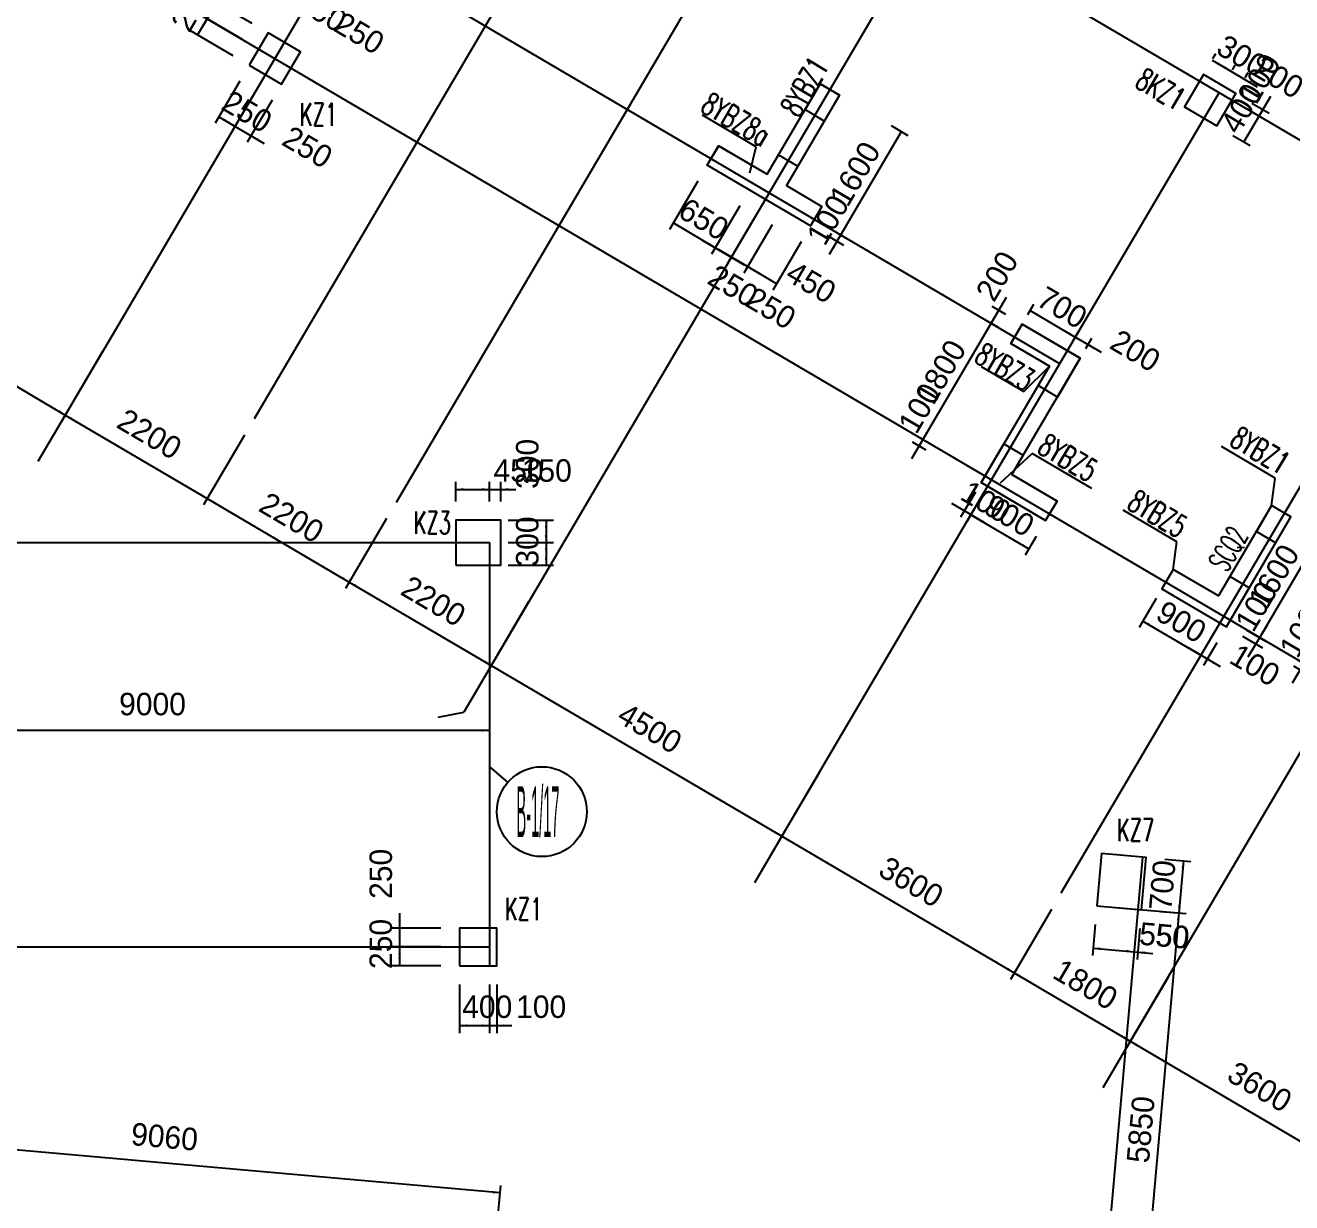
# Model space of a CAD drawing. Extents: x 387171 to 699106, y 11966 to 245688.
# Drawn here: x 590159 to 607071, y 107673 to 123396 of the extents above; entities that cross this region are included whole.
import ezdxf

# ---------------------------------------------------------------- set-up
doc = ezdxf.new("R2010")
doc.units = 0
doc.header["$LTSCALE"] = 100
doc.header["$MEASUREMENT"] = 0
for name, color, linetype in [('b边缘构件', 235, 'Continuous'), ('COLU', 7, 'Continuous'), ('colu-主楼', 7, 'Continuous'), ('DIM', 3, 'Continuous'), ('DOTE', 253, 'Continuous'), ('L-AXIS', 3, 'Continuous'), ('NUM', 7, 'Continuous'), ('Q-TEXT', 2, 'Continuous'), ('wall-主楼', 2, 'Continuous'), ('Y阴影', 254, 'Continuous'), ('小尺寸', 4, 'Continuous'), ('边缘构件标注', 1, 'Continuous')]:
    doc.layers.add(name, color=color, linetype=linetype)
doc.styles.add('hztxt', font='hztxt')
doc.styles.get("Standard").update_dxf_attribs({"font": 'standard'})
doc.dimstyles.get("Standard").update_dxf_attribs({"dimtxt": 300, "dimasz": 100, "dimexe": 100, "dimexo": 250, "dimgap": 100, "dimtad": 0, "dimtoh": 1, "dimdec": 0, "dimdsep": 46, "dimcen": 0.09, "dimclrt": 7, "dimadec": 0, "dimazin": 0, "dimtfac": 1, "dimtdec": 4, "dimtofl": 0, "dimtmove": 0, "dimatfit": 3, "dimfxl": 1, "dimtolj": 1, "dimtzin": 0, "dimarcsym": 0})

# ---------------------------------------------------------------- blocks, each defined once
blk = doc.blocks.new('*D4299')
at = {"layer": 'L-AXIS', "color": 0, "linetype": 'ByBlock', "lineweight": -2}
for p, q in [((600760, 113414), (600210, 112480)), ((600261, 112566), (603364, 110742)), ((603863, 111590), (603314, 110655))]:
    blk.add_line(p, q, dxfattribs=at)
for points in [[(600261, 112566), (600356, 112530), (600339, 112501)], [(603364, 110742), (603270, 110778), (603287, 110807)]]:
    blk.add_solid(points, dxfattribs=at)
at = {"layer": 'L-AXIS', "color": 7, "linetype": 'Continuous', "lineweight": -2, "insert": (601990, 111956), "char_height": 300, "width": 775, "attachment_point": 5, "rotation": 329.5454, "style": 'hztxt'}
blk.add_mtext('3600', dxfattribs=at)
blk = doc.blocks.new('*D922')
at = {"layer": 'L-AXIS', "color": 0, "linetype": 'ByBlock', "lineweight": -2}
for p, q in [((587312, 121321), (586763, 120387)), ((586813, 120473), (590692, 118192)), ((591191, 119040), (590642, 118106))]:
    blk.add_line(p, q, dxfattribs=at)
for points in [[(586813, 120473), (586908, 120437), (586891, 120408)], [(590692, 118192), (590598, 118229), (590615, 118257)]]:
    blk.add_solid(points, dxfattribs=at)
at = {"layer": 'L-AXIS', "color": 7, "linetype": 'Continuous', "lineweight": -2, "insert": (588930, 119635), "char_height": 300, "width": 790, "attachment_point": 5, "rotation": 329.5454, "style": 'hztxt'}
blk.add_mtext('4500', dxfattribs=at)
blk = doc.blocks.new('*D1184')
at = {"layer": 'L-AXIS', "color": 0, "linetype": 'ByBlock', "lineweight": -2}
for p, q in [((593088, 117925), (592538, 116991)), ((592589, 117077), (594485, 115962)), ((594984, 116810), (594435, 115876))]:
    blk.add_line(p, q, dxfattribs=at)
for points in [[(592589, 117077), (592684, 117041), (592667, 117012)], [(594485, 115962), (594391, 115999), (594408, 116027)]]:
    blk.add_solid(points, dxfattribs=at)
at = {"layer": 'L-AXIS', "color": 7, "linetype": 'Continuous', "lineweight": -2, "insert": (593715, 116821), "char_height": 300, "width": 780, "attachment_point": 5, "rotation": 329.5454, "style": 'hztxt'}
blk.add_mtext('2200', dxfattribs=at)
blk = doc.blocks.new('*D3597')
at = {"layer": 'L-AXIS', "color": 0, "linetype": 'ByBlock', "lineweight": -2}
for p, q in [((591191, 119040), (590642, 118106)), ((590692, 118192), (592589, 117077)), ((593088, 117925), (592538, 116991))]:
    blk.add_line(p, q, dxfattribs=at)
for points in [[(590692, 118192), (590787, 118156), (590770, 118127)], [(592589, 117077), (592494, 117114), (592511, 117142)]]:
    blk.add_solid(points, dxfattribs=at)
at = {"layer": 'L-AXIS', "color": 7, "linetype": 'Continuous', "lineweight": -2, "insert": (591818, 117937), "char_height": 300, "width": 780, "attachment_point": 5, "rotation": 329.5454, "style": 'hztxt'}
blk.add_mtext('2200', dxfattribs=at)
blk = doc.blocks.new('*D3558')
at = {"layer": 'L-AXIS', "color": 0, "linetype": 'ByBlock', "lineweight": -2}
for p, q in [((587358, 114738), (587358, 113880)), ((596358, 114738), (596358, 113880)), ((596358, 113980), (587358, 113980))]:
    blk.add_line(p, q, dxfattribs=at)
for points in [[(587358, 113980), (587458, 113997), (587458, 113963)], [(596358, 113980), (596258, 113963), (596258, 113997)]]:
    blk.add_solid(points, dxfattribs=at)
at = {"layer": 'L-AXIS', "color": 7, "linetype": 'Continuous', "lineweight": -2, "insert": (591858, 114330), "char_height": 300, "width": 770, "attachment_point": 5, "style": 'hztxt'}
blk.add_mtext('9000', dxfattribs=at)
blk = doc.blocks.new('*D2588')
at = {"layer": 'L-AXIS', "color": 0, "linetype": 'ByBlock', "lineweight": -2}
for p, q in [((587380, 107532), (587484, 108704)), ((596500, 107804), (587475, 108604)), ((596405, 106732), (596509, 107903))]:
    blk.add_line(p, q, dxfattribs=at)
for points in [[(587475, 108604), (587576, 108612), (587573, 108579)], [(596500, 107804), (596399, 107796), (596402, 107829)]]:
    blk.add_solid(points, dxfattribs=at)
at = {"layer": 'L-AXIS', "color": 7, "linetype": 'Continuous', "lineweight": -2, "insert": (592019, 108552), "char_height": 300, "width": 765, "attachment_point": 5, "rotation": 354.9316, "style": 'hztxt'}
blk.add_mtext('9060', dxfattribs=at)
blk = doc.blocks.new('_AXISO')
blk.add_circle((0, 0), 0.5)
blk = doc.blocks.new('*D3799')
at = {"layer": 'L-AXIS', "color": 0, "linetype": 'ByBlock', "lineweight": -2}
for p, q in [((596881, 115695), (596331, 114761)), ((596382, 114847), (600261, 112566)), ((600760, 113414), (600210, 112480))]:
    blk.add_line(p, q, dxfattribs=at)
for points in [[(596382, 114847), (596477, 114811), (596460, 114782)], [(600261, 112566), (600166, 112603), (600183, 112631)]]:
    blk.add_solid(points, dxfattribs=at)
at = {"layer": 'L-AXIS', "color": 7, "linetype": 'Continuous', "lineweight": -2, "insert": (598499, 114008), "char_height": 300, "width": 790, "attachment_point": 5, "rotation": 329.5454, "style": 'hztxt'}
blk.add_mtext('4500', dxfattribs=at)
blk = doc.blocks.new('*D4033')
at = {"layer": 'L-AXIS', "color": 0, "linetype": 'ByBlock', "lineweight": -2}
for p, q in [((594984, 116810), (594435, 115876)), ((594485, 115962), (596382, 114847)), ((596881, 115695), (596331, 114761))]:
    blk.add_line(p, q, dxfattribs=at)
for points in [[(594485, 115962), (594580, 115926), (594563, 115897)], [(596382, 114847), (596287, 114883), (596304, 114912)]]:
    blk.add_solid(points, dxfattribs=at)
at = {"layer": 'L-AXIS', "color": 7, "linetype": 'Continuous', "lineweight": -2, "insert": (595611, 115706), "char_height": 300, "width": 780, "attachment_point": 5, "rotation": 329.5454, "style": 'hztxt'}
blk.add_mtext('2200', dxfattribs=at)
blk = doc.blocks.new('*D833')
at = {"layer": 'L-AXIS', "color": 0, "linetype": 'ByBlock', "lineweight": -2}
for p, q in [((605415, 110677), (604865, 109743)), ((604916, 109829), (608019, 108005)), ((608518, 108853), (607969, 107918))]:
    blk.add_line(p, q, dxfattribs=at)
for points in [[(604916, 109829), (605011, 109793), (604994, 109764)], [(608019, 108005), (607925, 108041), (607942, 108070)]]:
    blk.add_solid(points, dxfattribs=at)
at = {"layer": 'L-AXIS', "color": 7, "linetype": 'Continuous', "lineweight": -2, "insert": (606645, 109219), "char_height": 300, "width": 775, "attachment_point": 5, "rotation": 329.5454, "style": 'hztxt'}
blk.add_mtext('3600', dxfattribs=at)
blk = doc.blocks.new('*D799')
at = {"layer": 'L-AXIS', "color": 0, "linetype": 'ByBlock', "lineweight": -2}
for p, q in [((603863, 111590), (603314, 110655)), ((603364, 110742), (604916, 109829)), ((605415, 110677), (604865, 109743))]:
    blk.add_line(p, q, dxfattribs=at)
for points in [[(603364, 110742), (603459, 110705), (603442, 110677)], [(604916, 109829), (604821, 109866), (604838, 109894)]]:
    blk.add_solid(points, dxfattribs=at)
at = {"layer": 'L-AXIS', "color": 7, "linetype": 'Continuous', "lineweight": -2, "insert": (604318, 110587), "char_height": 300, "width": 690, "attachment_point": 5, "rotation": 329.5454, "style": 'hztxt'}
blk.add_mtext('1800', dxfattribs=at)
blk = doc.blocks.new('*D49')
at = {"layer": '小尺寸', "color": 0, "linetype": 'ByBlock', "lineweight": -2}
for p, q in [((594011, 124330), (593825, 124014)), ((593704, 124202), (594264, 123872)), ((594227, 124203), (594041, 123887))]:
    blk.add_line(p, q, dxfattribs=at)
for points in [[(593876, 124100), (593781, 124137), (593798, 124165)], [(594092, 123973), (594186, 123937), (594169, 123908)]]:
    blk.add_solid(points, dxfattribs=at)
at = {"layer": '小尺寸', "color": 7, "linetype": 'Continuous', "lineweight": -2, "insert": (594115, 123588), "char_height": 300, "width": 566.67, "attachment_point": 5, "rotation": 329.5454, "style": 'hztxt'}
blk.add_mtext('250', dxfattribs=at)
blk = doc.blocks.new('*D1063')
at = {"layer": '小尺寸', "color": 0, "linetype": 'ByBlock', "lineweight": -2}
for p, q in [((600898, 120339), (601151, 120770)), ((600862, 120592), (601085, 120460)), ((600912, 120678), (601136, 120547))]:
    blk.add_line(p, q, dxfattribs=at)
for points in [[(601050, 120597), (601086, 120692), (601115, 120675)], [(600999, 120511), (600963, 120416), (600934, 120433)]]:
    blk.add_solid(points, dxfattribs=at)
at = {"layer": '小尺寸', "color": 7, "linetype": 'Continuous', "lineweight": -2, "insert": (600878, 120798), "char_height": 300, "width": 476.67, "attachment_point": 5, "rotation": 59.5454, "style": 'hztxt'}
blk.add_mtext('100', dxfattribs=at)
blk = doc.blocks.new('*D3505')
at = {"layer": '小尺寸', "color": 0, "linetype": 'ByBlock', "lineweight": -2}
for p, q in [((601050, 120597), (601861, 121977)), ((601723, 122057), (601947, 121926)), ((600912, 120678), (601136, 120547))]:
    blk.add_line(p, q, dxfattribs=at)
for points in [[(601861, 121977), (601824, 121882), (601796, 121899)], [(601050, 120597), (601086, 120692), (601115, 120675)]]:
    blk.add_solid(points, dxfattribs=at)
at = {"layer": '小尺寸', "color": 7, "linetype": 'Continuous', "lineweight": -2, "insert": (601240, 121414), "char_height": 300, "width": 685, "attachment_point": 5, "rotation": 59.5454, "style": 'hztxt'}
blk.add_mtext('1600', dxfattribs=at)
blk = doc.blocks.new('*D3490')
at = {"layer": '小尺寸', "color": 0, "linetype": 'ByBlock', "lineweight": -2}
for p, q in [((602847, 117162), (602650, 116826)), ((602934, 117111), (602736, 116775)), ((602528, 117013), (602959, 116760))]:
    blk.add_line(p, q, dxfattribs=at)
for points in [[(602700, 116912), (602606, 116948), (602622, 116977)], [(602786, 116861), (602881, 116825), (602864, 116796)]]:
    blk.add_solid(points, dxfattribs=at)
at = {"layer": '小尺寸', "color": 7, "linetype": 'Continuous', "lineweight": -2, "insert": (602988, 117033), "char_height": 300, "width": 476.67, "attachment_point": 5, "rotation": 329.5454, "style": 'hztxt'}
blk.add_mtext('100', dxfattribs=at)
blk = doc.blocks.new('*D3732')
at = {"layer": '小尺寸', "color": 0, "linetype": 'ByBlock', "lineweight": -2}
for p, q in [((602934, 117111), (602736, 116775)), ((602786, 116861), (603562, 116405)), ((603659, 116569), (603512, 116319))]:
    blk.add_line(p, q, dxfattribs=at)
for points in [[(602786, 116861), (602881, 116825), (602864, 116796)], [(603562, 116405), (603468, 116441), (603484, 116470)]]:
    blk.add_solid(points, dxfattribs=at)
at = {"layer": '小尺寸', "color": 7, "linetype": 'Continuous', "lineweight": -2, "insert": (603301, 116849), "char_height": 300, "width": 556.67, "attachment_point": 5, "rotation": 329.5454, "style": 'hztxt'}
blk.add_mtext('900', dxfattribs=at)
blk = doc.blocks.new('*D1865')
at = {"layer": '小尺寸', "color": 0, "linetype": 'ByBlock', "lineweight": -2}
for p, q in [((603260, 119762), (602956, 119245)), ((603255, 119533), (603072, 119640)), ((603154, 119360), (602971, 119468))]:
    blk.add_line(p, q, dxfattribs=at)
for points in [[(603158, 119589), (603195, 119684), (603223, 119667)], [(603057, 119417), (603021, 119322), (602992, 119339)]]:
    blk.add_solid(points, dxfattribs=at)
at = {"layer": '小尺寸', "color": 7, "linetype": 'Continuous', "lineweight": -2, "insert": (603137, 120047), "char_height": 300, "width": 566.67, "attachment_point": 5, "rotation": 59.5454, "style": 'hztxt'}
blk.add_mtext('200', dxfattribs=at)
blk = doc.blocks.new('*D2122')
at = {"layer": '小尺寸', "color": 0, "linetype": 'ByBlock', "lineweight": -2}
for p, q in [((603057, 119417), (602145, 117865)), ((603154, 119360), (602971, 119468)), ((602241, 117809), (602058, 117916))]:
    blk.add_line(p, q, dxfattribs=at)
for points in [[(603057, 119417), (603021, 119322), (602992, 119339)], [(602145, 117865), (602181, 117960), (602210, 117943)]]:
    blk.add_solid(points, dxfattribs=at)
at = {"layer": '小尺寸', "color": 7, "linetype": 'Continuous', "lineweight": -2, "insert": (602385, 118768), "char_height": 300, "width": 690, "attachment_point": 5, "rotation": 59.5454, "style": 'hztxt'}
blk.add_mtext('1800', dxfattribs=at)
blk = doc.blocks.new('*D2096')
at = {"layer": '小尺寸', "color": 0, "linetype": 'ByBlock', "lineweight": -2}
for p, q in [((602246, 118038), (601993, 117607)), ((602241, 117809), (602058, 117916)), ((602191, 117722), (602008, 117830))]:
    blk.add_line(p, q, dxfattribs=at)
for points in [[(602145, 117865), (602181, 117960), (602210, 117943)], [(602094, 117779), (602058, 117684), (602029, 117701)]]:
    blk.add_solid(points, dxfattribs=at)
at = {"layer": '小尺寸', "color": 7, "linetype": 'Continuous', "lineweight": -2, "insert": (602101, 118284), "char_height": 300, "width": 476.67, "attachment_point": 5, "rotation": 59.5454, "style": 'hztxt'}
blk.add_mtext('100', dxfattribs=at)
blk = doc.blocks.new('*D2326')
at = {"layer": '小尺寸', "color": 0, "linetype": 'ByBlock', "lineweight": -2}
for p, q in [((603547, 119535), (603628, 119674)), ((603577, 119588), (604181, 119233)), ((604150, 119180), (604232, 119319))]:
    blk.add_line(p, q, dxfattribs=at)
for points in [[(603577, 119588), (603672, 119551), (603655, 119523)], [(604181, 119233), (604086, 119269), (604103, 119298)]]:
    blk.add_solid(points, dxfattribs=at)
at = {"layer": '小尺寸', "color": 7, "linetype": 'Continuous', "lineweight": -2, "insert": (604006, 119626), "char_height": 300, "width": 566.67, "attachment_point": 5, "rotation": 329.5454, "style": 'hztxt'}
blk.add_mtext('700', dxfattribs=at)
blk = doc.blocks.new('*D2548')
at = {"layer": '小尺寸', "color": 0, "linetype": 'ByBlock', "lineweight": -2}
for p, q in [((604008, 119334), (604526, 119030)), ((604150, 119180), (604232, 119319)), ((604322, 119079), (604404, 119218))]:
    blk.add_line(p, q, dxfattribs=at)
for points in [[(604181, 119233), (604086, 119269), (604103, 119298)], [(604353, 119131), (604448, 119095), (604431, 119066)]]:
    blk.add_solid(points, dxfattribs=at)
at = {"layer": '小尺寸', "color": 7, "linetype": 'Continuous', "lineweight": -2, "insert": (604984, 119050), "char_height": 300, "width": 566.67, "attachment_point": 5, "rotation": 329.5454, "style": 'hztxt'}
blk.add_mtext('200', dxfattribs=at)
blk = doc.blocks.new('*D3975')
at = {"layer": '小尺寸', "color": 0, "linetype": 'ByBlock', "lineweight": -2}
for p, q in [((605261, 115743), (605033, 115355)), ((605084, 115441), (605859, 114985)), ((606037, 115287), (605809, 114899))]:
    blk.add_line(p, q, dxfattribs=at)
for points in [[(605084, 115441), (605178, 115405), (605161, 115376)], [(605859, 114985), (605765, 115021), (605782, 115050)]]:
    blk.add_solid(points, dxfattribs=at)
at = {"layer": '小尺寸', "color": 7, "linetype": 'Continuous', "lineweight": -2, "insert": (605598, 115429), "char_height": 300, "width": 556.67, "attachment_point": 5, "rotation": 329.5454, "style": 'hztxt'}
blk.add_mtext('900', dxfattribs=at)
blk = doc.blocks.new('*D3937')
at = {"layer": '小尺寸', "color": 0, "linetype": 'ByBlock', "lineweight": -2}
for p, q in [((606037, 115287), (605809, 114899)), ((605687, 115086), (606118, 114833)), ((606072, 115150), (605895, 114848))]:
    blk.add_line(p, q, dxfattribs=at)
for points in [[(605859, 114985), (605765, 115021), (605782, 115050)], [(605946, 114934), (606040, 114898), (606023, 114869)]]:
    blk.add_solid(points, dxfattribs=at)
at = {"layer": '小尺寸', "color": 7, "linetype": 'Continuous', "lineweight": -2, "insert": (606581, 114851), "char_height": 300, "width": 476.67, "attachment_point": 5, "rotation": 329.5454, "style": 'hztxt'}
blk.add_mtext('100', dxfattribs=at)
blk = doc.blocks.new('*D4163')
at = {"layer": '小尺寸', "color": 0, "linetype": 'ByBlock', "lineweight": -2}
for p, q in [((606492, 114961), (606746, 115392)), ((606415, 115239), (606680, 115083)), ((606465, 115325), (606730, 115169))]:
    blk.add_line(p, q, dxfattribs=at)
for points in [[(606644, 115220), (606680, 115314), (606709, 115297)], [(606593, 115134), (606557, 115039), (606528, 115056)]]:
    blk.add_solid(points, dxfattribs=at)
at = {"layer": '小尺寸', "color": 7, "linetype": 'Continuous', "lineweight": -2, "insert": (606600, 115638), "char_height": 300, "width": 476.67, "attachment_point": 5, "rotation": 59.5454, "style": 'hztxt'}
blk.add_mtext('100', dxfattribs=at)
blk = doc.blocks.new('*D20')
at = {"layer": '小尺寸', "color": 0, "linetype": 'ByBlock', "lineweight": -2}
for p, q in [((607276, 116704), (607541, 116548)), ((606644, 115220), (607455, 116599)), ((606465, 115325), (606730, 115169))]:
    blk.add_line(p, q, dxfattribs=at)
for points in [[(607455, 116599), (607419, 116504), (607390, 116521)], [(606644, 115220), (606680, 115314), (606709, 115297)]]:
    blk.add_solid(points, dxfattribs=at)
at = {"layer": '小尺寸', "color": 7, "linetype": 'Continuous', "lineweight": -2, "insert": (606834, 116036), "char_height": 300, "width": 685, "attachment_point": 5, "rotation": 59.5454, "style": 'hztxt'}
blk.add_mtext('1600', dxfattribs=at)
blk = doc.blocks.new('*D3726')
at = {"layer": '小尺寸', "color": 0, "linetype": 'ByBlock', "lineweight": -2}
for p, q in [((606020, 122953), (606059, 123018)), ((606008, 122932), (606267, 122780)), ((606279, 122801), (606317, 122866))]:
    blk.add_line(p, q, dxfattribs=at)
for points in [[(606008, 122932), (606103, 122896), (606086, 122867)], [(606267, 122780), (606172, 122817), (606189, 122845)]]:
    blk.add_solid(points, dxfattribs=at)
at = {"layer": '小尺寸', "color": 7, "linetype": 'Continuous', "lineweight": -2, "insert": (606406, 122988), "char_height": 300, "width": 566.67, "attachment_point": 5, "rotation": 329.5454, "style": 'hztxt'}
blk.add_mtext('300', dxfattribs=at)
blk = doc.blocks.new('*D3679')
at = {"layer": '小尺寸', "color": 0, "linetype": 'ByBlock', "lineweight": -2}
for p, q in [((606094, 122882), (606611, 122577)), ((606279, 122801), (606317, 122866)), ((606451, 122700), (606490, 122765))]:
    blk.add_line(p, q, dxfattribs=at)
for points in [[(606267, 122780), (606172, 122817), (606189, 122845)], [(606439, 122679), (606534, 122643), (606517, 122614)]]:
    blk.add_solid(points, dxfattribs=at)
at = {"layer": '小尺寸', "color": 7, "linetype": 'Continuous', "lineweight": -2, "insert": (606896, 122700), "char_height": 300, "width": 566.67, "attachment_point": 5, "rotation": 329.5454, "style": 'hztxt'}
blk.add_mtext('200', dxfattribs=at)
blk = doc.blocks.new('*D1767')
at = {"layer": '小尺寸', "color": 0, "linetype": 'ByBlock', "lineweight": -2}
for p, q in [((606787, 122444), (606533, 122013)), ((606489, 122271), (606721, 122135)), ((606540, 122357), (606771, 122221))]:
    blk.add_line(p, q, dxfattribs=at)
for points in [[(606685, 122272), (606722, 122366), (606750, 122350)], [(606635, 122186), (606598, 122091), (606570, 122108)]]:
    blk.add_solid(points, dxfattribs=at)
at = {"layer": '小尺寸', "color": 7, "linetype": 'Continuous', "lineweight": -2, "insert": (606640, 122687), "char_height": 300, "width": 476.67, "attachment_point": 5, "rotation": 59.5454, "style": 'hztxt'}
blk.add_mtext('100', dxfattribs=at)
blk = doc.blocks.new('*D2009')
at = {"layer": '小尺寸', "color": 0, "linetype": 'ByBlock', "lineweight": -2}
for p, q in [((606489, 122271), (606721, 122135)), ((606635, 122186), (606432, 121841)), ((606287, 121926), (606518, 121790))]:
    blk.add_line(p, q, dxfattribs=at)
for points in [[(606635, 122186), (606598, 122091), (606570, 122108)], [(606432, 121841), (606468, 121935), (606497, 121919)]]:
    blk.add_solid(points, dxfattribs=at)
at = {"layer": '小尺寸', "color": 7, "linetype": 'Continuous', "lineweight": -2, "insert": (606404, 122287), "char_height": 300, "width": 576.67, "attachment_point": 5, "rotation": 59.5454, "style": 'hztxt'}
blk.add_mtext('400', dxfattribs=at)
blk = doc.blocks.new('*D3486')
at = {"layer": '小尺寸', "color": 0, "linetype": 'ByBlock', "lineweight": -2}
for p, q in [((607083, 114614), (607336, 115045)), ((607363, 114681), (607098, 114837)), ((607413, 114767), (607148, 114923))]:
    blk.add_line(p, q, dxfattribs=at)
for points in [[(607235, 114873), (607271, 114967), (607300, 114950)], [(607184, 114786), (607148, 114692), (607119, 114709)]]:
    blk.add_solid(points, dxfattribs=at)
at = {"layer": '小尺寸', "color": 7, "linetype": 'Continuous', "lineweight": -2, "insert": (607191, 115291), "char_height": 300, "width": 476.67, "attachment_point": 5, "rotation": 59.5454, "style": 'hztxt'}
blk.add_mtext('100', dxfattribs=at)
blk = doc.blocks.new('*D3874')
at = {"layer": '小尺寸', "color": 0, "linetype": 'ByBlock', "lineweight": -2}
for p, q in [((594227, 124203), (594041, 123887)), ((594480, 123745), (593919, 124075)), ((594442, 124076), (594256, 123761))]:
    blk.add_line(p, q, dxfattribs=at)
for points in [[(594092, 123973), (593997, 124010), (594014, 124039)], [(594307, 123847), (594402, 123810), (594385, 123782)]]:
    blk.add_solid(points, dxfattribs=at)
at = {"layer": '小尺寸', "color": 7, "linetype": 'Continuous', "lineweight": -2, "insert": (594620, 123291), "char_height": 300, "width": 566.67, "attachment_point": 5, "rotation": 329.5454, "style": 'hztxt'}
blk.add_mtext('250', dxfattribs=at)
blk = doc.blocks.new('*D4105')
at = {"layer": '小尺寸', "color": 0, "linetype": 'ByBlock', "lineweight": -2}
for p, q in [((600132, 120731), (599753, 120088)), ((600519, 120503), (600141, 119860)), ((600192, 119946), (599804, 120174))]:
    blk.add_line(p, q, dxfattribs=at)
for points in [[(599804, 120174), (599899, 120137), (599882, 120109)], [(600192, 119946), (600097, 119982), (600114, 120011)]]:
    blk.add_solid(points, dxfattribs=at)
at = {"layer": '小尺寸', "color": 7, "linetype": 'Continuous', "lineweight": -2, "insert": (600653, 119964), "char_height": 300, "width": 576.67, "attachment_point": 5, "rotation": 329.5454, "style": 'hztxt'}
blk.add_mtext('450', dxfattribs=at)
blk = doc.blocks.new('*D2230')
at = {"layer": '小尺寸', "color": 0, "linetype": 'ByBlock', "lineweight": -2}
for p, q in [((599916, 120858), (599538, 120214)), ((600132, 120731), (599753, 120088)), ((599976, 120072), (599416, 120402))]:
    blk.add_line(p, q, dxfattribs=at)
for points in [[(599588, 120301), (599494, 120337), (599511, 120366)], [(599804, 120174), (599899, 120137), (599882, 120109)]]:
    blk.add_solid(points, dxfattribs=at)
at = {"layer": '小尺寸', "color": 7, "linetype": 'Continuous', "lineweight": -2, "insert": (600117, 119618), "char_height": 300, "width": 566.67, "attachment_point": 5, "rotation": 329.5454, "style": 'hztxt'}
blk.add_mtext('250', dxfattribs=at)
blk = doc.blocks.new('*D2189')
at = {"layer": '小尺寸', "color": 0, "linetype": 'ByBlock', "lineweight": -2}
for p, q in [((599140, 121314), (598762, 120670)), ((599701, 120985), (599322, 120341)), ((599373, 120427), (598813, 120757))]:
    blk.add_line(p, q, dxfattribs=at)
for points in [[(598813, 120757), (598907, 120720), (598890, 120692)], [(599373, 120427), (599278, 120464), (599295, 120492)]]:
    blk.add_solid(points, dxfattribs=at)
at = {"layer": '小尺寸', "color": 7, "linetype": 'Continuous', "lineweight": -2, "insert": (599219, 120807), "char_height": 300, "width": 556.67, "attachment_point": 5, "rotation": 329.5454, "style": 'hztxt'}
blk.add_mtext('650', dxfattribs=at)
blk = doc.blocks.new('*D2418')
at = {"layer": '小尺寸', "color": 0, "linetype": 'ByBlock', "lineweight": -2}
for p, q in [((599701, 120985), (599322, 120341)), ((599916, 120858), (599538, 120214)), ((599200, 120529), (599761, 120199))]:
    blk.add_line(p, q, dxfattribs=at)
for points in [[(599373, 120427), (599278, 120464), (599295, 120492)], [(599588, 120301), (599683, 120264), (599666, 120235)]]:
    blk.add_solid(points, dxfattribs=at)
at = {"layer": '小尺寸', "color": 7, "linetype": 'Continuous', "lineweight": -2, "insert": (599611, 119915), "char_height": 300, "width": 566.67, "attachment_point": 5, "rotation": 329.5454, "style": 'hztxt'}
blk.add_mtext('250', dxfattribs=at)
blk = doc.blocks.new('*D536')
at = {"layer": 'DIM', "color": 0, "linetype": 'ByBlock', "lineweight": -2}
for p, q in [((592815, 123873), (592485, 123313)), ((593187, 123422), (592627, 123751)), ((593061, 123207), (592500, 123536))]:
    blk.add_line(p, q, dxfattribs=at)
for points in [[(592713, 123701), (592750, 123795), (592778, 123779)], [(592587, 123485), (592550, 123391), (592522, 123408)]]:
    blk.add_solid(points, dxfattribs=at)
at = {"layer": 'DIM', "color": 7, "linetype": 'Continuous', "lineweight": -2, "insert": (592866, 124454), "char_height": 300, "width": 566.67, "attachment_point": 5, "rotation": 59.5454, "style": 'hztxt'}
blk.add_mtext('250', dxfattribs=at)
blk = doc.blocks.new('*D763')
at = {"layer": 'DIM', "color": 0, "linetype": 'ByBlock', "lineweight": -2}
for p, q in [((592587, 123485), (592460, 123270)), ((593061, 123207), (592500, 123536)), ((592934, 122991), (592374, 123320))]:
    blk.add_line(p, q, dxfattribs=at)
for points in [[(592587, 123485), (592550, 123391), (592522, 123408)], [(592460, 123270), (592496, 123364), (592525, 123348)]]:
    blk.add_solid(points, dxfattribs=at)
at = {"layer": 'DIM', "color": 7, "linetype": 'Continuous', "lineweight": -2, "insert": (592391, 123647), "char_height": 300, "width": 566.67, "attachment_point": 5, "rotation": 59.5454, "style": 'hztxt'}
blk.add_mtext('250', dxfattribs=at)
blk = doc.blocks.new('*D1028')
at = {"layer": 'DIM', "color": 0, "linetype": 'ByBlock', "lineweight": -2}
for p, q in [((593023, 122649), (592693, 122088)), ((593238, 122522), (592909, 121962)), ((592744, 122175), (592959, 122048))]:
    blk.add_line(p, q, dxfattribs=at)
for points in [[(592744, 122175), (592839, 122138), (592822, 122110)], [(592959, 122048), (592865, 122084), (592882, 122113)]]:
    blk.add_solid(points, dxfattribs=at)
at = {"layer": 'DIM', "color": 7, "linetype": 'Continuous', "lineweight": -2, "insert": (593121, 122243), "char_height": 300, "width": 566.67, "attachment_point": 5, "rotation": 329.5454, "style": 'hztxt'}
blk.add_mtext('250', dxfattribs=at)
blk = doc.blocks.new('*D965')
at = {"layer": 'DIM', "color": 0, "linetype": 'ByBlock', "lineweight": -2}
for p, q in [((593238, 122522), (592909, 121962)), ((593454, 122395), (593124, 121835)), ((592787, 122149), (593347, 121820))]:
    blk.add_line(p, q, dxfattribs=at)
for points in [[(592959, 122048), (592865, 122084), (592882, 122113)], [(593175, 121921), (593270, 121885), (593253, 121856)]]:
    blk.add_solid(points, dxfattribs=at)
at = {"layer": 'DIM', "color": 7, "linetype": 'Continuous', "lineweight": -2, "insert": (593928, 121769), "char_height": 300, "width": 566.67, "attachment_point": 5, "rotation": 329.5454, "style": 'hztxt'}
blk.add_mtext('250', dxfattribs=at)
blk = doc.blocks.new('*D3165')
at = {"layer": 'DIM', "color": 0, "linetype": 'ByBlock', "lineweight": -2}
for p, q in [((595158, 111538), (595158, 110888)), ((595708, 111338), (595058, 111338)), ((595708, 111088), (595058, 111088))]:
    blk.add_line(p, q, dxfattribs=at)
for points in [[(595158, 111338), (595141, 111438), (595175, 111438)], [(595158, 111088), (595175, 110988), (595141, 110988)]]:
    blk.add_solid(points, dxfattribs=at)
at = {"layer": 'DIM', "color": 7, "linetype": 'Continuous', "lineweight": -2, "insert": (594908, 112064), "char_height": 300, "width": 566.67, "attachment_point": 5, "rotation": 90, "style": 'hztxt'}
blk.add_mtext('250', dxfattribs=at)
blk = doc.blocks.new('*D3412')
at = {"layer": 'DIM', "color": 0, "linetype": 'ByBlock', "lineweight": -2}
for p, q in [((595708, 111088), (595058, 111088)), ((595158, 111088), (595158, 110838)), ((595708, 110838), (595058, 110838))]:
    blk.add_line(p, q, dxfattribs=at)
for points in [[(595158, 111088), (595175, 110988), (595141, 110988)], [(595158, 110838), (595141, 110938), (595175, 110938)]]:
    blk.add_solid(points, dxfattribs=at)
at = {"layer": 'DIM', "color": 7, "linetype": 'Continuous', "lineweight": -2, "insert": (594908, 111128), "char_height": 300, "width": 566.67, "attachment_point": 5, "rotation": 90, "style": 'hztxt'}
blk.add_mtext('250', dxfattribs=at)
blk = doc.blocks.new('*D1434')
at = {"layer": 'DIM', "color": 0, "linetype": 'ByBlock', "lineweight": -2}
for p, q in [((595958, 110588), (595958, 109938)), ((596358, 110588), (596358, 109938)), ((595958, 110038), (596358, 110038))]:
    blk.add_line(p, q, dxfattribs=at)
for points in [[(595958, 110038), (596058, 110055), (596058, 110021)], [(596358, 110038), (596258, 110021), (596258, 110055)]]:
    blk.add_solid(points, dxfattribs=at)
at = {"layer": 'DIM', "color": 7, "linetype": 'Continuous', "lineweight": -2, "insert": (596328, 110288), "char_height": 300, "width": 576.67, "attachment_point": 5, "style": 'hztxt'}
blk.add_mtext('400', dxfattribs=at)
blk = doc.blocks.new('*D1702')
at = {"layer": 'DIM', "color": 0, "linetype": 'ByBlock', "lineweight": -2}
for p, q in [((596358, 110588), (596358, 109938)), ((596458, 110588), (596458, 109938)), ((596158, 110038), (596658, 110038))]:
    blk.add_line(p, q, dxfattribs=at)
for points in [[(596358, 110038), (596258, 110021), (596258, 110055)], [(596458, 110038), (596558, 110055), (596558, 110021)]]:
    blk.add_solid(points, dxfattribs=at)
at = {"layer": 'DIM', "color": 7, "linetype": 'Continuous', "lineweight": -2, "insert": (597048, 110288), "char_height": 300, "width": 476.67, "attachment_point": 5, "style": 'hztxt'}
blk.add_mtext('100', dxfattribs=at)
blk = doc.blocks.new('*D1730')
at = {"layer": 'DIM', "color": 0, "linetype": 'ByBlock', "lineweight": -2}
for p, q in [((595908, 117038), (595908, 117299)), ((595908, 117199), (596358, 117199)), ((596358, 117038), (596358, 117299))]:
    blk.add_line(p, q, dxfattribs=at)
for points in [[(595908, 117199), (596008, 117216), (596008, 117183)], [(596358, 117199), (596258, 117183), (596258, 117216)]]:
    blk.add_solid(points, dxfattribs=at)
at = {"layer": 'DIM', "color": 7, "linetype": 'Continuous', "lineweight": -2, "insert": (596746, 117449), "char_height": 300, "width": 576.67, "attachment_point": 5, "style": 'hztxt'}
blk.add_mtext('450', dxfattribs=at)
blk = doc.blocks.new('*D1976')
at = {"layer": 'DIM', "color": 0, "linetype": 'ByBlock', "lineweight": -2}
for p, q in [((596158, 117199), (596708, 117199)), ((596358, 117038), (596358, 117299)), ((596508, 117038), (596508, 117299))]:
    blk.add_line(p, q, dxfattribs=at)
for points in [[(596358, 117199), (596258, 117183), (596258, 117216)], [(596508, 117199), (596608, 117216), (596608, 117183)]]:
    blk.add_solid(points, dxfattribs=at)
at = {"layer": 'DIM', "color": 7, "linetype": 'Continuous', "lineweight": -2, "insert": (597123, 117449), "char_height": 300, "width": 476.67, "attachment_point": 5, "style": 'hztxt'}
blk.add_mtext('150', dxfattribs=at)
blk = doc.blocks.new('*D4321')
at = {"layer": 'DIM', "color": 0, "linetype": 'ByBlock', "lineweight": -2}
for p, q in [((596608, 116788), (597214, 116788)), ((597114, 116788), (597114, 116488)), ((596608, 116488), (597214, 116488))]:
    blk.add_line(p, q, dxfattribs=at)
for points in [[(597114, 116788), (597131, 116688), (597097, 116688)], [(597114, 116488), (597097, 116588), (597131, 116588)]]:
    blk.add_solid(points, dxfattribs=at)
at = {"layer": 'DIM', "color": 7, "linetype": 'Continuous', "lineweight": -2, "insert": (596864, 117539), "char_height": 300, "width": 566.67, "attachment_point": 5, "rotation": 90, "style": 'hztxt'}
blk.add_mtext('300', dxfattribs=at)
blk = doc.blocks.new('*D4287')
at = {"layer": 'DIM', "color": 0, "linetype": 'ByBlock', "lineweight": -2}
for p, q in [((596608, 116488), (597214, 116488)), ((597114, 116488), (597114, 116188)), ((596608, 116188), (597214, 116188))]:
    blk.add_line(p, q, dxfattribs=at)
for points in [[(597114, 116488), (597131, 116388), (597097, 116388)], [(597114, 116188), (597097, 116288), (597131, 116288)]]:
    blk.add_solid(points, dxfattribs=at)
at = {"layer": 'DIM', "color": 7, "linetype": 'Continuous', "lineweight": -2, "insert": (596864, 116503), "char_height": 300, "width": 566.67, "attachment_point": 5, "rotation": 90, "style": 'hztxt'}
blk.add_mtext('300', dxfattribs=at)
blk = doc.blocks.new('*D88')
at = {"layer": 'DIM', "color": 0, "linetype": 'ByBlock', "lineweight": -2}
for p, q in [((604448, 111389), (604411, 110973)), ((604996, 111341), (604959, 110925)), ((604420, 111073), (604968, 111024))]:
    blk.add_line(p, q, dxfattribs=at)
for points in [[(604420, 111073), (604521, 111081), (604518, 111047)], [(604968, 111024), (604867, 111016), (604869, 111050)]]:
    blk.add_solid(points, dxfattribs=at)
at = {"layer": 'DIM', "color": 7, "linetype": 'Continuous', "lineweight": -2, "insert": (605372, 111239), "char_height": 300, "width": 566.67, "attachment_point": 5, "rotation": 354.9316, "style": 'hztxt'}
blk.add_mtext('550', dxfattribs=at)
blk = doc.blocks.new('*D1983')
at = {"layer": 'DIM', "color": 0, "linetype": 'ByBlock', "lineweight": -2}
for p, q in [((604996, 111341), (604959, 110925)), ((605045, 111336), (605009, 110920)), ((604768, 111042), (605217, 111002))]:
    blk.add_line(p, q, dxfattribs=at)
for points in [[(604968, 111024), (604867, 111016), (604869, 111050)], [(605017, 111020), (605118, 111028), (605116, 110994)]]:
    blk.add_solid(points, dxfattribs=at)
at = {"layer": 'DIM', "color": 7, "linetype": 'Continuous', "lineweight": -2, "insert": (605477, 111230), "char_height": 300, "width": 353.33, "attachment_point": 5, "rotation": 354.9316, "style": 'hztxt'}
blk.add_mtext('50', dxfattribs=at)
blk = doc.blocks.new('*D339')
at = {"layer": 'DIM', "color": 0, "linetype": 'ByBlock', "lineweight": -2}
for p, q in [((604719, 111616), (605663, 111533)), ((605564, 111541), (605047, 105714)), ((604202, 105789), (605146, 105705))]:
    blk.add_line(p, q, dxfattribs=at)
for points in [[(605564, 111541), (605571, 111440), (605538, 111443)], [(605047, 105714), (605039, 105815), (605072, 105812)]]:
    blk.add_solid(points, dxfattribs=at)
at = {"layer": 'DIM', "color": 7, "linetype": 'Continuous', "lineweight": -2, "insert": (605056, 108650), "char_height": 300, "width": 780, "attachment_point": 5, "rotation": 84.9316, "style": 'hztxt'}
blk.add_mtext('5850', dxfattribs=at)
blk = doc.blocks.new('*D539')
at = {"layer": 'DIM', "color": 0, "linetype": 'ByBlock', "lineweight": -2}
for p, q in [((605378, 112261), (605725, 112230)), ((605625, 112239), (605564, 111541)), ((605317, 111563), (605663, 111533))]:
    blk.add_line(p, q, dxfattribs=at)
for points in [[(605625, 112239), (605633, 112138), (605600, 112141)], [(605564, 111541), (605556, 111643), (605589, 111640)]]:
    blk.add_solid(points, dxfattribs=at)
at = {"layer": 'DIM', "color": 7, "linetype": 'Continuous', "lineweight": -2, "insert": (605345, 111912), "char_height": 300, "width": 566.67, "attachment_point": 5, "rotation": 84.9316, "style": 'hztxt'}
blk.add_mtext('700', dxfattribs=at)

msp = doc.modelspace()

# ---------------------------------------------------------------- hatches: boundary and pattern name
at = {"layer": 'Y阴影'}
h = msp.add_hatch(dxfattribs=at)
h.set_pattern_fill('ANSI31', color=256, scale=25, angle=-30.45463, style=0)
h.set_pattern_definition([])
h.paths.add_polyline_path([(600775.1, 122614.8), (600572.3, 122270), (600830.9, 122117.9), (601033.7, 122462.7)], flags=0)
h = msp.add_hatch(dxfattribs=at)
h.set_pattern_fill('ANSI31', color=256, scale=25, angle=-30.45463, style=0)
h.set_pattern_definition([])
h.paths.add_polyline_path([(600798.2, 120977.1), (600646.2, 120718.5), (599266.9, 121529.5), (599419, 121788.1), (600065.5, 121407.9), (600217.5, 121666.5), (600476.2, 121514.5), (600324.1, 121255.9)], flags=0)
h = msp.add_hatch(dxfattribs=at)
h.set_pattern_fill('ANSI31', color=256, scale=25, angle=-30.45463, style=0)
h.set_pattern_definition([])
h.paths.add_polyline_path([(604246.3, 118949.7), (603942.2, 118432.5), (603683.6, 118584.5), (603835.7, 118843.1), (603318.4, 119147.2), (603470.5, 119405.9)], flags=0)
h = msp.add_hatch(dxfattribs=at)
h.set_pattern_fill('ANSI31', color=256, scale=25, angle=-30.45463, style=0)
h.set_pattern_definition([])
h.paths.add_polyline_path([(603937.4, 117043.2), (603785.4, 116784.6), (602923.3, 117291.5), (603227.4, 117808.7), (603486, 117656.6), (603334, 117398)], flags=0)
h = msp.add_hatch(dxfattribs=at)
h.set_pattern_fill('ANSI31', color=256, scale=25, angle=-30.45463, style=0)
h.set_pattern_definition([])
h.paths.add_polyline_path([(606802.1, 116982.9), (606599.3, 116638.1), (606858, 116486.1), (607060.7, 116830.9)], flags=0)
h = msp.add_hatch(dxfattribs=at)
h.set_pattern_fill('ANSI31', color=256, scale=25, angle=-30.45463, style=0)
h.set_pattern_definition([])
h.paths.add_polyline_path([(605489.1, 116130.9), (605337, 115872.3), (606199, 115365.4), (606503.2, 115882.6), (606244.5, 116034.7), (606092.5, 115776.1)], flags=0)

# ---------------------------------------------------------------- linework, layer by layer
at = {"layer": 'b边缘构件'}
for points in [[(600775.1, 122614.8), (600572.3, 122270), (600830.9, 122117.9), (601033.7, 122462.7), (600775.1, 122614.8)], [(600798.2, 120977.1), (600646.2, 120718.5), (599266.9, 121529.5), (599419, 121788.1), (600065.5, 121407.9), (600217.5, 121666.5), (600476.2, 121514.5), (600324.1, 121255.9), (600798.2, 120977.1)], [(604246.3, 118949.7), (603942.2, 118432.5), (603683.6, 118584.5), (603835.7, 118843.1), (603318.4, 119147.2), (603470.5, 119405.9), (604246.3, 118949.7)], [(603937.4, 117043.2), (603785.4, 116784.6), (602923.3, 117291.5), (603227.4, 117808.7), (603486, 117656.6), (603334, 117398), (603937.4, 117043.2)], [(606802.1, 116982.9), (606599.3, 116638.1), (606858, 116486.1), (607060.7, 116830.9), (606802.1, 116982.9)], [(605489.1, 116130.9), (605337, 115872.3), (606199, 115365.4), (606503.2, 115882.6), (606244.5, 116034.7), (606092.5, 115776.1), (605489.1, 116130.9)]]:
    msp.add_lwpolyline(points, dxfattribs=at)
at = {"layer": 'COLU'}
for points in [[(593149.5, 122864.3), (593580.5, 122610.9), (593833.9, 123041.9), (593402.9, 123295.3)], [(595908.1, 116187.9), (596508.1, 116187.9), (596508.1, 116787.9), (595908.1, 116787.9)], [(604469.9, 111638.4), (605067.6, 111585.4), (605129.4, 112282.7), (604531.8, 112335.7)], [(595958.1, 110837.9), (596458.1, 110837.9), (596458.1, 111337.9), (595958.1, 111337.9)]]:
    msp.add_lwpolyline(points, close=True, dxfattribs=at)
at = {"layer": 'colu-主楼'}
msp.add_lwpolyline([(606071, 122053), (606324.4, 122484), (605893.4, 122737.4), (605640, 122306.4)], close=True, dxfattribs=at)
msp.add_lwpolyline([(606071, 122053), (606324.4, 122484), (605893.4, 122737.4), (605640, 122306.4)], close=True, dxfattribs=at)
at = {"layer": 'DOTE'}
for p, q in [((583218.7, 135953.7), (631186.4, 107749.7)), ((581089.9, 132333.2), (603972.6, 118878.6)), ((580177.5, 130781.5), (629391, 101845)), ((600406, 130372.1), (593214.3, 118140.9)), ((597293.1, 129418.3), (591317.8, 119256)), ((602302.5, 129257), (595110.8, 117025.8)), ((602982.5, 126073.1), (597007.2, 115910.7)), ((606101.4, 122499.2), (600886.4, 113629.9)), ((609204.7, 120674.5), (603989.7, 111805.2)), ((610756.3, 119762.2), (605541.3, 110892.8)), ((518658.1, 116487.9), (596358.1, 116487.9)), ((596358.1, 116487.9), (596358.1, 110837.9)), ((605079.6, 112287.1), (599065, 44471.9)), ((524658.1, 111087.9), (596358.1, 111087.9))]:
    msp.add_line(p, q, dxfattribs=at)
at = {"layer": 'L-AXIS'}
for p, q in [((591317.8, 119256), (590327.2, 117571.1)), ((597007.2, 115910.7), (596016.6, 114225.9)), ((596358.1, 114988.4), (596358.1, 113494.8)), ((595672.6, 114155.8), (596016.6, 114225.9)), ((596358.1, 113494.8), (596602.5, 113285.3)), ((600886.4, 113629.9), (599895.7, 111945)), ((605541.3, 110892.8), (604550.7, 109208))]:
    msp.add_line(p, q, dxfattribs=at)
at = {"layer": 'wall-主楼'}
for points in [[(601033.7, 122462.7), (600324.1, 121255.9), (600798.2, 120977.1), (600646.2, 120718.5), (599266.5, 121529.7), (599418.5, 121788.3), (600065.5, 121407.9), (600775.1, 122614.8)], [(603334, 117398), (604246.3, 118949.7), (603470.5, 119405.9), (603318.4, 119147.2), (603835.7, 118843.1), (602923.3, 117291.5), (603785.4, 116784.6), (603937.4, 117043.2)], [(606092.5, 115776.1), (605489.1, 116130.9), (605337, 115872.3), (606199, 115365.4), (607060.7, 116830.9), (606802.1, 116982.9)]]:
    msp.add_lwpolyline(points, close=True, dxfattribs=at)
at = {"layer": '边缘构件标注', "color": 200}
for p, q in [((599917.9, 121775.4), (599200.9, 122197)), ((599833.5, 121428.3), (599917.9, 121775.4)), ((602924.1, 118841.2), (603492.5, 118506.9)), ((603492.5, 118506.9), (603835.7, 118843.1)), ((606851.6, 117350.5), (606134.7, 117772.1)), ((603181.9, 117288.3), (603605.2, 117679.6)), ((604402.4, 117210.8), (603605.2, 117679.6)), ((606802.1, 116982.9), (606851.6, 117350.5)), ((605538.6, 116498.5), (604821.6, 116920.1)), ((605489.1, 116130.9), (605538.6, 116498.5))]:
    msp.add_line(p, q, dxfattribs=at)

# ---------------------------------------------------------------- block references
at = {"layer": 'L-AXIS'}
ref = msp.add_blockref('_AXISO', (597058.1, 112894.8), dxfattribs=dict(at, xscale=1199.999999999997, yscale=1200, rotation=359.9996457873818))
ref.add_attrib('A', 'B-1/17', (596718.6, 112555.4), dxfattribs={"height": 678.82, "style": 'hztxt', "width": 0.214876})

# ---------------------------------------------------------------- texts
at = {"layer": 'NUM', "color": 200, "width": 0.7}
msp.add_text('8KZ1', height=300, rotation=329.54537, dxfattribs=at).set_placement((604959.7, 122583.1))
for s, p in [('KZ1', (593825.3, 122056)), ('KZ3', (595344.8, 116603.1)), ('KZ7', (604737, 112499.9)), ('KZ1', (596564.1, 111444))]:
    msp.add_text(s, height=300, dxfattribs=at).set_placement(p)
at = {"layer": 'Q-TEXT', "color": 3, "width": 0.6}
msp.add_text('SCQ2', height=300, rotation=59.54537, dxfattribs=at).set_placement((606205.7, 116079.1))
at = {"layer": '边缘构件标注', "color": 200, "width": 0.7}
for s, rotation, p in [('8YBZ1', 59.54537, (600488, 122149.9)), ('8YBZ8a', 329.54537, (599159, 122257.4)), ('8YBZ3', 329.54537, (602814.3, 118913.7)), ('8YBZ5', 329.54537, (603657.7, 117699.8)), ('8YBZ1', 329.54537, (606224.8, 117797.5)), ('8YBZ5', 329.54537, (604855.2, 116951.4))]:
    msp.add_text(s, height=300, rotation=rotation, dxfattribs=at).set_placement(p)

# ---------------------------------------------------------------- dimensions: what is measured, and where the dimension line sits
at = {"layer": 'DIM', "color": 200}
for p1, p2, distance, picture, middle in [((593402.9, 123295.3), (593276.2, 123079.8), -800, '*D536', (592608.3, 124015.5)), ((593276.2, 123079.8), (593149.5, 122864.3), -800, '*D763', (592133.8, 123208.5)), ((593149.5, 122864.3), (593365, 122737.6), -800, '*D1028', (592682.7, 122500.7)), ((593365, 122737.6), (593580.5, 122610.9), -800, '*D965', (593489.7, 122026.2)), ((595958.1, 111337.9), (595958.1, 111087.9), -800, '*D3165', (594908.1, 111556)), ((605129.4, 112282.7), (605067.6, 111585.4), 497.9, '*D539', (605345.5, 111912.2)), ((604469.9, 111638.4), (603953.1, 105811.3), 1097.9, '*D339', (605056.1, 108650)), ((604469.9, 111638.4), (605017.8, 111589.8), -567.9, '*D88', (604715.8, 111297.5)), ((595958.1, 111087.9), (595958.1, 110837.9), -800, '*D3412', (594908.1, 110619.9)), ((595958.1, 110837.9), (596358.1, 110837.9), -800, '*D1434', (595740, 110287.9)), ((596358.1, 110837.9), (596458.1, 110837.9), -800, '*D1702', (596660, 110287.9))]:
    dim = msp.add_aligned_dim(p1=p1, p2=p2, distance=distance, dimstyle='Standard', dxfattribs=at)
    dim.commit()
    dim.dimension.update_dxf_attribs({"geometry": picture, "text_midpoint": middle})
for base, p1, p2, angle, picture, middle in [((597114.1, 116487.9), (596358.1, 116787.9), (596358.1, 116487.9), 90, '*D4321', (596864.1, 117006)), ((597114.1, 116187.9), (596358.1, 116487.9), (596358.1, 116187.9), 90, '*D4287', (596864.1, 115969.9)), ((605017.4, 111019.8), (605017.8, 111589.8), (605067.6, 111585.4), 174.93165, '*D1983', (605176.3, 111256.7))]:
    dim = msp.add_linear_dim(base=base, p1=p1, p2=p2, angle=angle, dimstyle='Standard', dxfattribs=at)
    dim.commit()
    dim.dimension.update_dxf_attribs({"geometry": picture, "text_midpoint": middle})
for base, p1, p2, picture, middle in [((596358.1, 117199.3), (595908.1, 116787.9), (596358.1, 116787.9), '*D1730', (596133.1, 117449.3)), ((596508.1, 117199.3), (596358.1, 116787.9), (596508.1, 116787.9), '*D1976', (596710, 117449.3))]:
    dim = msp.add_linear_dim(base=base, p1=p1, p2=p2, dimstyle='Standard', dxfattribs=at)
    dim.commit()
    dim.dimension.update_dxf_attribs({"geometry": picture, "text_midpoint": middle})
at = {"layer": 'L-AXIS'}
for base, p1, p2, picture, middle in [((590692.5, 118192.4), (587438.7, 121536.8), (591317.8, 119256), '*D922', (588930.3, 119634.5)), ((592589, 117077.3), (591317.8, 119256), (593214.3, 118140.9), '*D3597', (591818.1, 117936.6)), ((594485.4, 115962.2), (593214.3, 118140.9), (595110.8, 117025.8), '*D1184', (593714.6, 116821.5)), ((596381.9, 114847.1), (595110.8, 117025.8), (597007.2, 115910.7), '*D4033', (595611.1, 115706.4)), ((600261, 112566.3), (597007.2, 115910.7), (600886.4, 113629.9), '*D3799', (598498.9, 114008.4)), ((603364.3, 110741.6), (600886.4, 113629.9), (603989.7, 111805.2), '*D4299', (601990.1, 111955.7)), ((604916, 109829.3), (603989.7, 111805.2), (605541.3, 110892.8), '*D799', (604317.6, 110587.2)), ((608019.3, 108004.6), (605541.3, 110892.8), (608644.7, 109068.2), '*D833', (606645, 109218.6))]:
    dim = msp.add_linear_dim(base=base, p1=p1, p2=p2, angle=329.54537, dimstyle='Standard', dxfattribs=at)
    dim.commit()
    dim.dimension.update_dxf_attribs({"geometry": picture, "text_midpoint": middle})
dim = msp.add_linear_dim(base=(587358.1, 113980), p1=(596358.1, 114988.4), p2=(587358.1, 114988.4), dimstyle='Standard', dxfattribs=at)
dim.commit()
dim.dimension.update_dxf_attribs({"geometry": '*D3558', "text_midpoint": (591858.1, 114330)})
dim = msp.add_aligned_dim(p1=(596382.8, 106482.7), p2=(587358.1, 107283.1), distance=-1326.1, dimstyle='Standard', dxfattribs=at)
dim.commit()
dim.dimension.update_dxf_attribs({"geometry": '*D2588', "text_midpoint": (592018.5, 108552.5)})
at = {"layer": '小尺寸'}
for base, p1, p2, angle, picture, middle in [((594091.6, 123973.5), (594137.8, 124545.2), (594353.3, 124418.5), 329.54537, '*D49', (593676.6, 123845.5)), ((594091.6, 123973.5), (594568.8, 124291.8), (594353.3, 124418.5), 149.54537, '*D3874', (594181.6, 123548.6)), ((606266.6, 122780.2), (605893.4, 122737.4), (606152, 122585.4), 329.54537, '*D3726', (605946.7, 123258.3)), ((606439, 122678.8), (606152, 122585.4), (606324.4, 122484), 329.54537, '*D3679', (606479.5, 122945)), ((606634.6, 122185.6), (606324.4, 122484), (606273.8, 122397.8), 59.54537, '*D1767', (606442.8, 122352.6)), ((606431.8, 121840.8), (606273.8, 122397.8), (606071, 122053), 59.54537, '*D2009', (606105.8, 121779.6)), ((601860.6, 121976.5), (600696.8, 120804.7), (601507.8, 122184), 59.54537, '*D3505', (601239.6, 121413.6)), ((598812.5, 120756.7), (599827.2, 121200), (599266.9, 121529.5), 149.54537, '*D2189', (599219.4, 120807.5)), ((599588.4, 120300.5), (599827.2, 121200), (600042.7, 121073.3), 329.54537, '*D2418', (599173.3, 120172.6)), ((601049.6, 120597.3), (600646.2, 120718.5), (600696.8, 120804.7), 59.54537, '*D1063', (600681.1, 120463.7)), ((599588.4, 120300.5), (600258.2, 120946.6), (600042.7, 121073.3), 149.54537, '*D2230', (599678.4, 119875.6)), ((599803.9, 120173.8), (600646.2, 120718.5), (600258.2, 120946.6), 149.54537, '*D4105', (600124.5, 120275.3)), ((603057, 119417), (603470.5, 119405.9), (603369.1, 119233.4), 59.54537, '*D1865', (602892.2, 119629.9)), ((604180.8, 119232.9), (603419.8, 119319.7), (604023.2, 118964.9), 329.54537, '*D2326', (604005.8, 119625.8)), ((602144.7, 117865.3), (603369.1, 119233.4), (602456.8, 117681.8), 59.54537, '*D2122', (602385.3, 118767.9)), ((604353.2, 119131.5), (604023.2, 118964.9), (604195.6, 118863.5), 329.54537, '*D2548', (604567.8, 119295.3)), ((602094, 117779.1), (602456.8, 117681.8), (602406.1, 117595.6), 59.54537, '*D2096', (601903.8, 117948.9)), ((602786.4, 116861.3), (602974, 117377.7), (603060.2, 117327), 329.54537, '*D3490', (602652.9, 117229.9)), ((603562.2, 116405.2), (603060.2, 117327), (603785.4, 116784.6), 329.54537, '*D3732', (603301, 116848.8)), ((607455.1, 116599), (606249.7, 115451.6), (607060.7, 116830.9), 59.54537, '*D20', (606834.1, 116036.1)), ((605859.4, 114985.1), (605387.7, 115958.5), (606163.5, 115502.3), 329.54537, '*D3975', (605598.2, 115428.7)), ((606644.1, 115219.7), (606199, 115365.4), (606249.7, 115451.6), 59.54537, '*D4163', (606403.3, 115303.3)), ((607234.6, 114872.6), (607578.3, 114554.5), (607629, 114640.7), 59.54537, '*D3486', (606993.7, 114956.2)), ((605945.6, 114934.4), (606163.5, 115502.3), (606199, 115365.4), 329.54537, '*D3937', (606246.4, 115047.5))]:
    dim = msp.add_linear_dim(base=base, p1=p1, p2=p2, angle=angle, dimstyle='Standard', dxfattribs=at)
    dim.commit()
    dim.dimension.update_dxf_attribs({"geometry": picture, "text_midpoint": middle})

doc.saveas('drawing.dxf')
